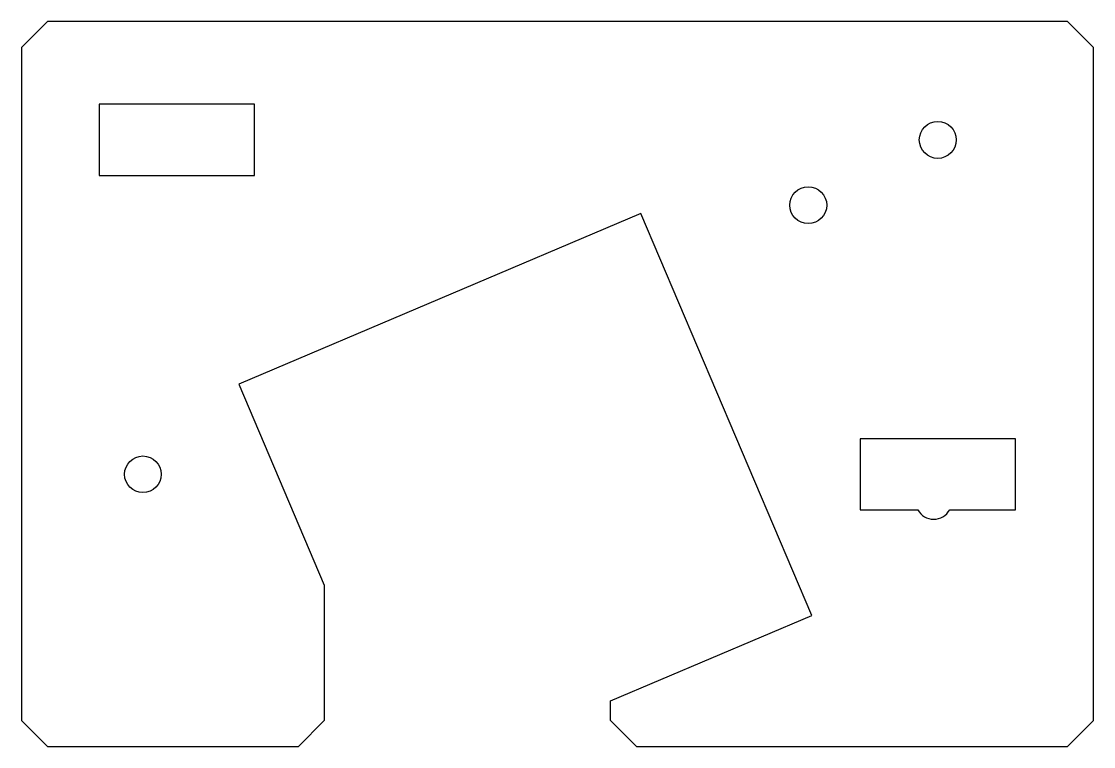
# Model space of a CAD drawing. Header units: millimetres. Extents: x -52 to 52, y -35 to 35.
import ezdxf

# ---------------------------------------------------------------- set-up
doc = ezdxf.new("R2010")
doc.units = ezdxf.units.MM

msp = doc.modelspace()

# ---------------------------------------------------------------- linework, layer by layer
at = {"color": 7, "linetype": 'Continuous', "lineweight": 25}
for p, q in [((-49.25, 35), (-51.75, 32.5)), ((49.25, 35), (-49.25, 35)), ((51.75, 32.5), (49.25, 35)), ((-51.75, 32.5), (-51.75, -32.5)), ((51.75, -32.5), (51.75, 32.5)), ((-29.25, 27), (-44.25, 27)), ((-44.25, 27), (-44.25, 20.12)), ((-29.25, 20.12), (-29.25, 27)), ((-44.25, 20.12), (-29.25, 20.12)), ((8.06, 16.47), (-30.75, 0)), ((24.54, -22.34), (8.06, 16.47)), ((-30.75, 0), (-22.51, -19.41)), ((44.21, -5.28), (29.21, -5.28)), ((29.21, -5.28), (29.21, -12.16)), ((44.21, -12.16), (44.21, -5.28)), ((29.21, -12.16), (34.78, -12.16)), ((37.86, -12.16), (44.21, -12.16)), ((-22.51, -19.41), (-22.51, -32.5)), ((5.13, -30.57), (24.54, -22.34)), ((5.13, -32.5), (5.13, -30.57)), ((-51.75, -32.5), (-49.25, -35)), ((-25.01, -35), (-22.51, -32.5)), ((5.13, -32.5), (7.63, -35)), ((49.25, -35), (51.75, -32.5)), ((-49.25, -35), (-25.01, -35)), ((7.63, -35), (49.25, -35))]:
    msp.add_line(p, q, dxfattribs=at)
for centre, radius in [((36.71, 23.56), 1.78), ((24.21, 17.26), 1.78), ((-40.02, -8.72), 1.77)]:
    msp.add_circle(centre, radius, dxfattribs=at)
msp.add_arc((36.32, -11.27), 1.78, 209.9996, 330.0004, dxfattribs=at)

doc.saveas('drawing.dxf')
